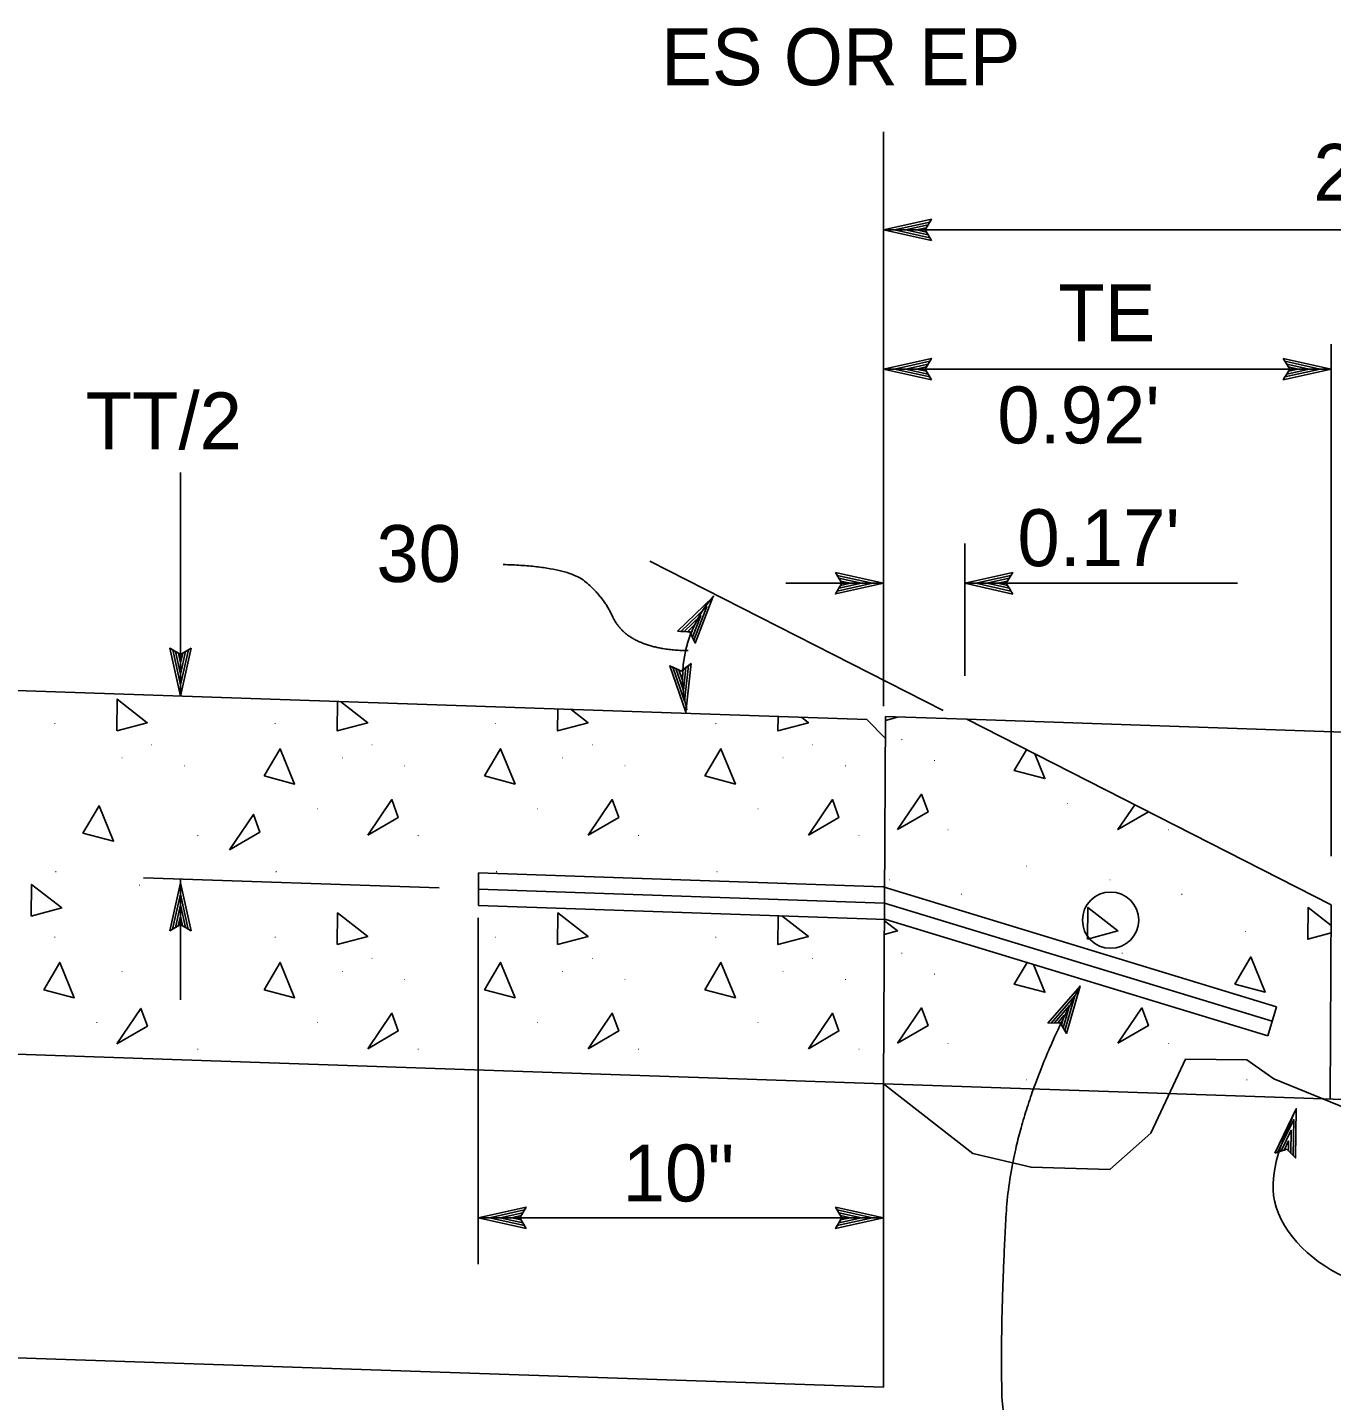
# Model space of a CAD drawing. Extents: x -894 to 866, y -476 to 714.
# Drawn here: x 343.1 to 503.6, y -131.8 to 37.2 of the extents above; entities that cross this region are included whole.
import ezdxf

# ---------------------------------------------------------------- set-up
doc = ezdxf.new("R2010")
doc.units = 0
for name, color, linetype in [('56 Stage 3 Anno', 7, 'Continuous'), ('57 Undefined', 7, 'Continuous'), ('60 Nongeo Data', 7, 'Continuous')]:
    doc.layers.add(name, color=color, linetype=linetype)

msp = doc.modelspace()

# ---------------------------------------------------------------- linework, layer by layer
at = {"layer": '56 Stage 3 Anno'}
for p, q in [((448.48, -46.29), (448.48, 24.41)), ((448.48, 12.33), (568.48, 12.33)), ((503.6, -64.75), (503.6, -1.75)), ((448.48, -4.8), (503.6, -4.8)), ((361.94, -45.06), (361.94, -17.54)), ((458.48, -42.58), (458.48, -26.27)), ((419.71, -28.46), (455.84, -46.84)), ((436.46, -31.17), (448.48, -31.17)), ((458.48, -31.17), (492.07, -31.17)), ((393.77, -68.66), (357.38, -67.42)), ((361.94, -82.43), (361.94, -67.58)), ((398.59, -72.34), (398.59, -114.97)), ((448.48, -94.2), (448.48, -103.96)), ((448.48, -109.27), (398.59, -109.27))]:
    msp.add_line(p, q, dxfattribs=at)
for points in [[(454.38, 11.01), (448.48, 12.33), (454.38, 13.64), (454.17, 13.29), (449.85, 12.33), (454.17, 11.36), (453.97, 11.71), (451.2, 12.33), (453.96, 12.94), (453.75, 12.59), (452.56, 12.33), (453.76, 12.06), (453.6, 12.33), (454.38, 13.64), (453.6, 12.33)], [(454.38, -6.12), (448.48, -4.8), (454.38, -3.49), (454.17, -3.84), (449.85, -4.8), (454.17, -5.77), (453.97, -5.42), (451.2, -4.8), (453.96, -4.19), (453.75, -4.54), (452.56, -4.8), (453.76, -5.07), (453.6, -4.8), (454.38, -3.49), (453.6, -4.8)], [(497.69, -3.48), (503.6, -4.8), (497.69, -6.11), (497.9, -5.76), (502.23, -4.8), (497.9, -3.83), (498.11, -4.18), (500.88, -4.8), (498.11, -5.41), (498.32, -5.06), (499.52, -4.8), (498.32, -4.53), (498.48, -4.8), (497.69, -6.11), (498.48, -4.8)], [(442.57, -29.85), (448.48, -31.17), (442.57, -32.48), (442.78, -32.13), (447.11, -31.17), (442.78, -30.2), (442.99, -30.55), (445.76, -31.17), (442.99, -31.78), (443.2, -31.43), (444.4, -31.17), (443.2, -30.9), (443.36, -31.17), (442.57, -32.48), (443.36, -31.17)], [(464.38, -32.49), (458.48, -31.17), (464.38, -29.86), (464.17, -30.21), (459.85, -31.17), (464.17, -32.14), (463.97, -31.79), (461.2, -31.17), (463.96, -30.56), (463.75, -30.91), (462.56, -31.17), (463.76, -31.44), (463.6, -31.17), (464.38, -29.86), (463.6, -31.17)], [(423.12, -37.07), (427.49, -32.89), (425.3, -38.53), (425.13, -38.16), (426.73, -34.03), (423.52, -37.09), (423.93, -37.11), (425.98, -35.15), (424.96, -37.79), (424.78, -37.42), (425.23, -36.28), (424.34, -37.13), (424.65, -37.14), (425.3, -38.53), (424.65, -37.14)], [(363.26, -39.16), (361.94, -45.06), (360.63, -39.16), (360.98, -39.37), (361.94, -43.69), (362.91, -39.37), (362.56, -39.57), (361.94, -42.34), (361.33, -39.58), (361.68, -39.79), (361.94, -40.98), (362.21, -39.78), (361.94, -39.95), (360.63, -39.16), (361.94, -39.95)], [(424.8, -41.03), (424.16, -47.05), (422.19, -41.33), (422.56, -41.5), (424, -45.69), (424.48, -41.28), (424.16, -41.53), (423.85, -44.35), (422.93, -41.67), (423.3, -41.84), (423.7, -43), (423.83, -41.77), (423.58, -41.97), (422.19, -41.33), (423.58, -41.97)], [(360.62, -73.95), (361.94, -68.05), (363.25, -73.95), (362.9, -73.74), (361.94, -69.42), (360.97, -73.74), (361.32, -73.54), (361.94, -70.77), (362.55, -73.53), (362.2, -73.32), (361.94, -72.13), (361.67, -73.33), (361.94, -73.17), (363.25, -73.95), (361.94, -73.17)], [(468.7, -85.33), (472.67, -80.76), (471.02, -86.58), (470.81, -86.23), (472.03, -81.97), (469.11, -85.31), (469.52, -85.29), (471.38, -83.15), (470.6, -85.88), (470.39, -85.53), (470.73, -84.35), (469.92, -85.28), (470.24, -85.26), (471.02, -86.58), (470.24, -85.26)], [(496.65, -101.3), (499.28, -95.85), (499.21, -101.9), (498.91, -101.61), (498.97, -97.18), (497.04, -101.17), (497.42, -101.05), (498.66, -98.5), (498.62, -101.33), (498.33, -101.04), (498.35, -99.82), (497.81, -100.93), (498.11, -100.83), (499.21, -101.9), (498.11, -100.83)], [(404.49, -110.59), (398.59, -109.27), (404.49, -107.96), (404.28, -108.31), (399.96, -109.27), (404.29, -110.24), (404.08, -109.89), (401.31, -109.28), (404.07, -108.66), (403.86, -109.01), (402.67, -109.28), (403.87, -109.54), (403.71, -109.27), (404.49, -107.96), (403.71, -109.27)], [(442.57, -107.95), (448.48, -109.27), (442.57, -110.58), (442.78, -110.23), (447.11, -109.28), (442.78, -108.3), (442.99, -108.65), (445.76, -109.27), (442.99, -109.88), (443.2, -109.54), (444.4, -109.27), (443.2, -109), (443.36, -109.27), (442.57, -110.58), (443.36, -109.27)]]:
    msp.add_lwpolyline(points, close=True, dxfattribs=at)
msp.add_arc((510.18, -101.05), 42.65, 151.5861, 152.246, dxfattribs=at)
msp.add_open_spline([(472.56, -80.98), (464.27, -96.34), (462.85, -121.86), (463.25, -139.88), (479.05, -148.38), (498.28, -147.97)], degree=2, dxfattribs=at)
msp.add_spline([(499.28, -95.85), (496.61, -107.19), (505.96, -116.87), (522.3, -117.2)], degree=3, dxfattribs=at)
at = {"layer": '60 Nongeo Data'}
for p, q in [((446.44, -47.94), (300.77, -42.98)), ((446.44, -47.94), (448.71, -50.29)), ((448.72, -47.56), (448.48, -92.77)), ((458.72, -47.91), (448.72, -47.56)), ((458.72, -47.91), (503.6, -70.77)), ((568.48, -51.65), (458.72, -47.91)), ((398.64, -66.83), (398.62, -70.83)), ((448.45, -68.52), (398.64, -66.83)), ((448.45, -68.52), (398.64, -66.83)), ((448.6, -70.53), (398.63, -68.83)), ((448.6, -70.53), (398.63, -68.83)), ((448.45, -68.52), (496.87, -83.29)), ((448.75, -72.54), (398.62, -70.83)), ((448.75, -72.54), (398.62, -70.83)), ((448.6, -70.53), (496.32, -85.08)), ((503.6, -70.77), (503.47, -94.65)), ((448.75, -72.54), (495.78, -86.87)), ((495.78, -86.87), (496.87, -83.29)), ((448.48, -92.77), (300.74, -87.74)), ((448.48, -92.77), (448.48, -130.14)), ((448.48, -92.77), (530.71, -95.58)), ((448.48, -130.14), (300.72, -125.1))]:
    msp.add_line(p, q, dxfattribs=at)
for points in [[(354.11, -49.35), (354.14, -45.45), (357.86, -48.33)], [(372.23, -54.89), (374.21, -51.53), (375.99, -55.88)], [(399.36, -54.89), (401.34, -51.53), (403.12, -55.88)], [(426.49, -54.89), (428.46, -51.53), (430.25, -55.88)], [(450.21, -61.49), (453.17, -57.14), (453.97, -59.31)], [(349.94, -61.91), (351.92, -58.55), (353.7, -62.9)], [(384.99, -62.16), (387.96, -57.8), (388.75, -59.98)], [(412.12, -62.16), (415.08, -57.8), (415.88, -59.98)], [(439.24, -62.16), (442.21, -57.8), (443, -59.98)], [(367.96, -63.97), (370.92, -59.62), (371.72, -61.8)], [(343.58, -72.14), (343.61, -68.24), (347.33, -71.12)], [(381.24, -75.65), (381.27, -71.75), (384.99, -74.63)], [(408.37, -75.65), (408.4, -71.75), (412.12, -74.63)], [(473.59, -74.99), (473.62, -71.08), (477.34, -73.96)], [(491.71, -80.53), (493.68, -77.16), (495.46, -81.52)], [(345.11, -81.2), (347.08, -77.83), (348.87, -82.18)], [(372.23, -81.2), (374.21, -77.83), (375.99, -82.18)], [(399.36, -81.2), (401.34, -77.83), (403.12, -82.18)], [(426.49, -81.2), (428.46, -77.83), (430.25, -82.18)], [(354.11, -87.85), (357.08, -83.5), (357.87, -85.67)], [(384.99, -88.46), (387.96, -84.1), (388.75, -86.28)], [(412.12, -88.46), (415.08, -84.1), (415.88, -86.28)], [(439.24, -88.46), (442.21, -84.1), (443, -86.28)], [(450.21, -87.79), (453.17, -83.44), (453.97, -85.61)], [(477.34, -87.79), (480.3, -83.44), (481.09, -85.61)]]:
    msp.add_lwpolyline(points, close=True, dxfattribs=at)
for points in [[(381.64, -45.73), (384.99, -48.33), (381.24, -49.35), (381.27, -45.72)], [(410.02, -46.7), (412.12, -48.33), (408.37, -49.35), (408.39, -46.65)], [(438.39, -47.67), (439.24, -48.33), (435.49, -49.35), (435.51, -47.57)], [(450.15, -47.61), (450.21, -47.66), (448.72, -48.07)], [(467.09, -52.17), (468.34, -55.22), (464.58, -54.23), (466.09, -51.66)], [(481.09, -59.3), (481.09, -59.31), (477.34, -61.49), (479.41, -58.44)], [(435.98, -72.1), (439.24, -74.63), (435.49, -75.65), (435.52, -72.09)], [(503.58, -74.2), (500.71, -74.99), (500.74, -71.08), (503.58, -73.28)], [(448.59, -72.71), (450.21, -73.96), (448.58, -74.41)], [(466.93, -78.08), (468.34, -81.52), (464.58, -80.53), (466.16, -77.84)], [(448.48, -92.77), (459.49, -101.34), (466.64, -103.06), (476.36, -103.34), (481.37, -98.85), (485.67, -89.73), (493.22, -89.85), (496.51, -92.18), (505.48, -95.82), (515.71, -93.04), (518.66, -91.34), (527.52, -94.77), (532.38, -96.2)]]:
    msp.add_lwpolyline(points, dxfattribs=at)
msp.add_circle((476.43, -72.64), 3.46, dxfattribs=at)
msp.add_arc((438.92, -42.8), 15.17, 138.3867, 195.1539, dxfattribs=at)
msp.add_open_spline([(401.68, -28.86), (409.57, -29.09), (414.07, -32.92), (416.1, -37.42), (421.06, -39.45), (424.43, -39.45)], degree=2, dxfattribs=at)

# ---------------------------------------------------------------- texts
at = {"layer": '57 Undefined'}
for s, p in [('ES OR EP', (421.12, 30.14)), ("2'", (501.39, 15.91)), ('TE', (469.99, -1.37)), ('TT/2', (350.26, -14.68)), ("0.92'", (462.49, -13.95)), ("0.17'", (464.97, -29.06)), ('30', (386.06, -31.01)), ('10"', (416.37, -107.26))]:
    msp.add_text(s, height=7, dxfattribs=at).set_placement(p)
at = {"layer": '60 Nongeo Data'}
for p in [(346.32, -48.48), (373.45, -48.48), (400.58, -48.48), (427.7, -48.48), (450.59, -50.46), (358.24, -51.12), (385.37, -51.12), (412.5, -51.12), (439.62, -51.12), (354.59, -52.72), (362.27, -53.69), (381.72, -52.72), (389.39, -53.69), (408.84, -52.72), (416.52, -53.69), (435.97, -52.72), (443.65, -53.69), (454.61, -53.03), (351.5, -59), (378.63, -59), (405.75, -59), (432.88, -59), (470.97, -58.33), (363.93, -62.26), (391.06, -62.26), (418.18, -62.26), (445.31, -62.26), (456.27, -61.59), (483.4, -61.59), (346.45, -66.73), (373.58, -66.73), (400.7, -66.73), (427.83, -66.73), (449.08, -67.72), (465.92, -66.06), (476.21, -67.72), (356.74, -68.39), (383.87, -68.39), (457.92, -69.52), (485.05, -69.52), (492.92, -74.11), (346.32, -74.78), (373.45, -74.78), (400.58, -74.78), (427.7, -74.78), (385.37, -77.43), (412.5, -77.43), (439.62, -77.43), (450.59, -76.76), (477.72, -76.76), (354.59, -79.03), (381.72, -79.03), (408.84, -79.03), (435.97, -79.03), (454.61, -79.33), (389.39, -80), (416.52, -80), (443.65, -80), (470.97, -84.63), (351.5, -85.3), (378.63, -85.3), (405.75, -85.3), (432.88, -85.3), (456.27, -87.89), (483.4, -87.89), (363.93, -88.56), (391.06, -88.56), (418.18, -88.56), (445.31, -88.56), (465.92, -92.36), (493.05, -92.36), (503.34, -94.03)]:
    msp.add_text('.', height=0.8, dxfattribs=at).set_placement(p)

doc.saveas('drawing.dxf')
